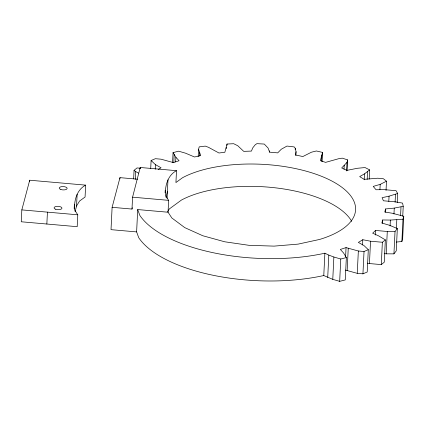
<?xml version="1.0" encoding="UTF-8"?>
<svg xmlns="http://www.w3.org/2000/svg" width="425" height="425" viewBox="0 0 425 425"><rect width="100%" height="100%" fill="white"/><g stroke="black" fill="none" stroke-linecap="round" stroke-linejoin="round"><path stroke-width="0.64" d="M85.648 185.135L29.707 180.221L21.829 209.892L21.25 221.776L77.196 226.69L77.775 214.806L74.609 209.998C73.923 200.738 76.782 189.683 85.648 185.135L85.069 197.019L79.555 201.057L76.627 205.822L75.082 211.634M29.644 181.539L29.707 180.221M46.851 224.023L47.435 212.139M74.173 208.601L74.37 204.637M76.543 206.136L77.127 194.252M137.663 179.201L119.983 177.645L112.11 207.315L111.015 229.659L136.616 231.907L138.731 237.718A125.109 53.268 2.8 0 0 323.781 275.543L332.775 279.358L339.671 281.35L345.259 279.921L346.354 257.577L343.517 252.917L340.335 249.454L346.051 247.61L358.349 251L364.028 251.499L368.305 249.682L363.959 245.544L358.344 242.415L362.801 239.721L370.536 241.219L382.367 242.255L385.348 239.875L378.532 235.827L372.667 233.187L375.53 230.451L387.287 231.482L395.027 231.524L397.332 228.554L389.688 225.33L381.852 223.024L382.665 219.964L390.368 220.076L402.974 219.178L403.75 216.251L392.185 213.228L384.774 212.011L385.587 208.951L394.262 208.101L403.229 206.332L402.571 203.102L395.165 201.817L383.408 200.781L382.091 197.678L389.056 196.164L397.662 193.471L396.058 190.687L384.227 189.651L376.067 189.747L373.208 186.41L380.189 184.386L386.49 181.188L383.35 178.718L377.666 178.218L364.167 179.345L359.672 176.603L364.507 173.846L369.628 169.883L365.038 167.556L357.425 168.273L346.864 170.372L341.689 167.96L346.991 162.382L347.645 159.901L342.274 158.143L338.698 158.706L325.608 162.366L320.37 160.666L322.559 152.421L316.391 150.976L311.451 152.203L302.834 156.549L295.603 154.966L296.034 151.677L295.263 148.272L294.249 146.933L286.992 146.062L281.292 149.233L277.7 152.878L269.62 152.166L268.079 148.07L264.286 144.064L256.907 143.65L255.244 144.76L252.742 147.873L251.451 151.087L243.727 151.358L237.756 145.732L233.676 143.708L227.04 144.032L224.852 152.278L218.971 153L208.377 147.262L205.259 146.11L199.213 146.869L198.555 149.345L198.199 156.575M119.919 178.962L119.983 177.645M112.11 207.315L131.989 209.063L132.573 197.179L140.208 167.487L176.508 170.675L175.929 182.559L182.511 177.735A95.992 40.869 2.8 0 1 326.193 178.277A95.992 40.869 2.8 0 1 319.542 239.461L298.106 244.12L274.056 246.123L249.029 245.326L224.724 241.788L202.805 235.753L184.769 227.625L171.833 217.967L168.056 212.229L168.635 200.345L165.468 195.542C164.778 186.283 167.641 175.227 176.508 170.675M133.647 178.867L134.061 170.324L137.041 167.939L140.324 168.231M135.283 179.456L135.671 171.572L134.061 170.324M136.616 231.907L137.711 209.562L168.056 212.229M140.144 168.81L140.208 167.487M150.716 168.401L151.103 160.512L155.38 158.695L161.059 159.194L173.357 162.589L179.074 160.74L175.892 157.282L173.055 152.617L178.643 151.188L185.539 153.181L194.533 156.99L200.717 155.582L198.555 149.345M155.226 169.251L155.449 164.65L151.103 160.512M165.097 192.822L165.224 190.182M167.083 198.247L167.981 179.791M172.577 162.472L173.055 152.617M173.82 162.387L174.202 154.503M175.663 161.883L175.892 157.282M199.522 155.885L199.681 152.596M226.233 148.676L226.302 147.363M226.977 145.35L227.04 144.032M269.312 152.177L269.376 150.864M295.2 149.589L295.263 148.272M295.837 155.619L296.034 151.677M321.56 161.011L321.847 155.093M322.108 161.622L322.559 152.421M323.781 275.543L324.875 253.204A125.109 53.268 2.8 0 1 139.82 215.379L137.711 209.562M327.717 277.445L328.812 255.106L324.875 253.204M332.775 279.358L333.869 257.019L328.812 255.106M344.032 169.235L344.229 165.293M339.671 281.35L340.765 259.006L346.354 257.577M346.572 170.924L346.991 162.382M347.135 170.42L347.645 159.901M345.599 256.806L346.051 247.61M347.156 270.555L348.25 248.216M368.305 249.682L367.216 272.021L362.939 273.838L357.255 273.339L358.349 251M364.214 179.759L364.507 173.846M362.541 244.981L362.801 239.721M367.168 179.371L367.556 171.482M362.939 273.838L364.028 251.499M369.182 179.079L369.628 169.883M385.348 239.875L384.253 262.214L381.278 264.6L369.447 263.558L370.536 241.219M375.307 235.052L375.53 230.451M379.934 189.646L380.189 184.386M382.5 223.252L382.665 219.964M381.278 264.6L382.367 242.255M386.038 190.384L386.49 181.188M385.427 212.24L385.587 208.951M384.237 253.651L386.197 253.826L387.287 231.482M388.801 201.423L389.056 196.164M390.076 225.988L390.368 220.076M393.97 214.014L394.262 208.101M395.096 202.273L395.478 194.39M386.197 253.826L393.938 253.868L395.027 231.524M397.21 202.672L397.662 193.471M396.387 228.315L396.801 219.773M397.332 228.554L396.238 250.893L393.938 253.868M400.594 215.491L401.014 206.948M402.746 216.192L403.229 206.332M396.328 242.059L401.88 241.517L402.974 219.178M403.75 216.251L402.656 238.595L401.88 241.517M131.989 209.063L132.318 207.777M165.941 197.179L167.402 191.675M167.647 211.762L169.32 208.941L181.417 200.074A95.992 40.869 2.8 0 1 277.36 188.068A95.992 40.869 2.8 0 1 351.719 221.377M158.281 169.463L161.064 167.779L155.449 164.65M132.573 197.179L168.635 200.345M21.829 209.892L77.775 214.806M367.508 263.187L369.447 263.558M345.509 270.103L357.255 273.339M333.869 257.019L340.765 259.006M135.671 171.572L138.561 173.124M60.865 189.497A3.947 1.679 2.8 0 0 67.118 188.578A3.947 1.679 2.8 0 0 61.625 186.628A3.947 1.679 2.8 0 0 60.865 189.497M55.68 209.254A3.947 1.679 2.8 0 0 61.933 208.34A3.947 1.679 2.8 0 0 56.44 206.391A3.947 1.679 2.8 0 0 55.68 209.254"/></g></svg>
